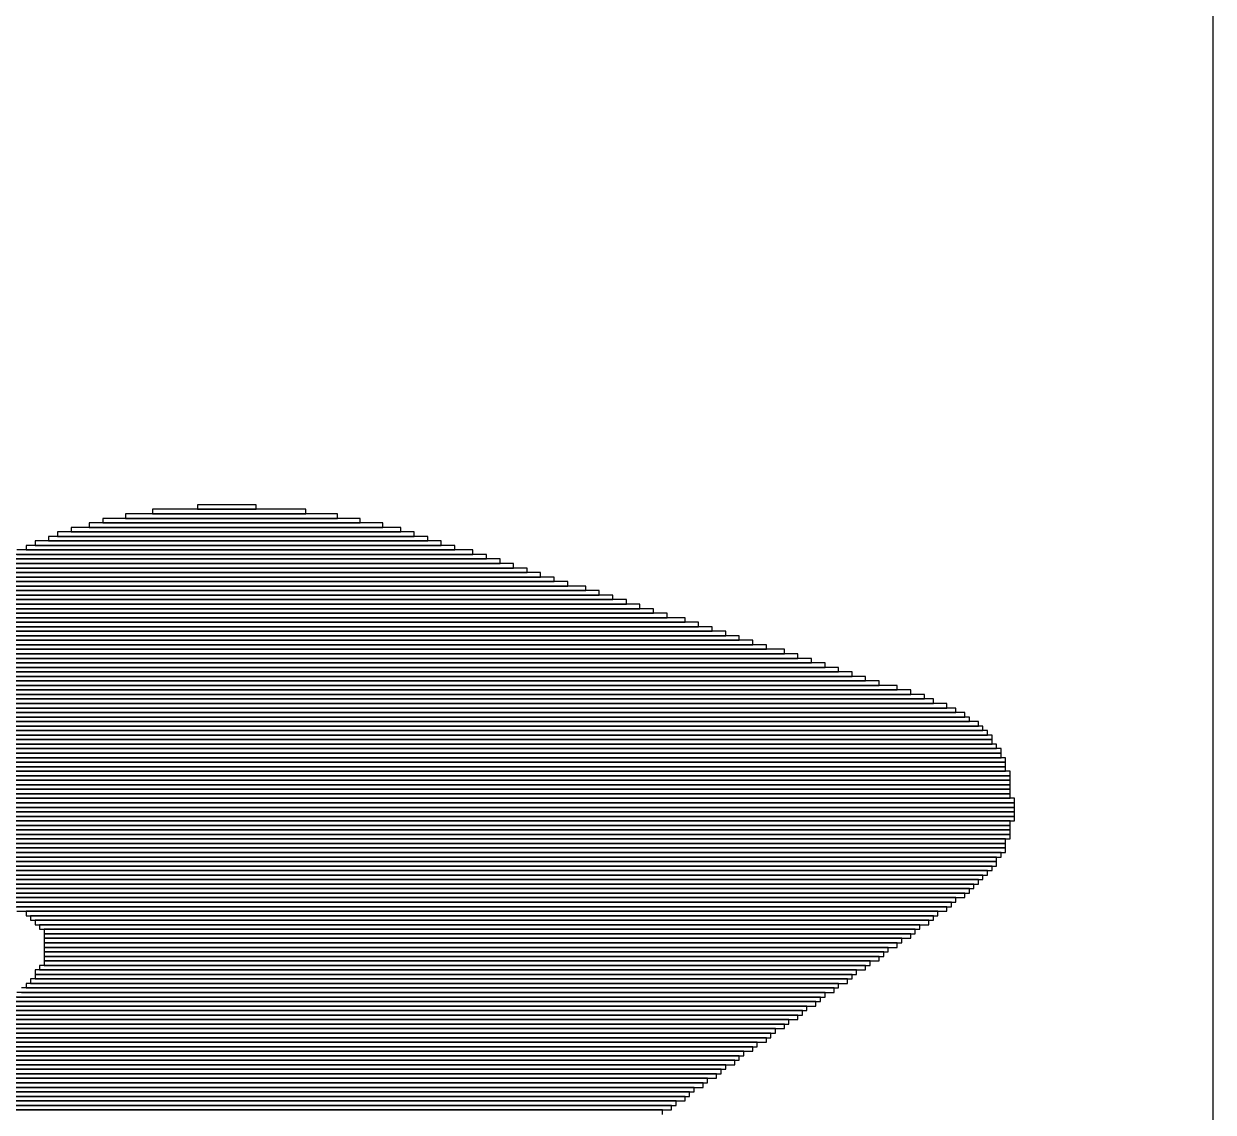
# Model space of a CAD drawing. Extents: x 2.2 to 42.7, y -26.5 to -3.7.
# Drawn here: x 39.397 to 41.405, y -14.969 to -13.133 of the extents above; entities that cross this region are included whole.
import ezdxf

# ---------------------------------------------------------------- set-up
doc = ezdxf.new("R2010")
doc.units = 0
doc.layers.get('0').update_dxf_attribs({"linetype": 'continuous'})

msp = doc.modelspace()

# ---------------------------------------------------------------- linework, layer by layer
at = {"color": 0}
for points in [[(41.4045, -23.9979), (41.4045, -19.5529), (41.4045, -15.1079), (41.4045, -10.6629), (41.4045, -6.2179)], [(39.8729, -13.9522), (39.6138, -13.9522)], [(39.6138, -13.9522), (39.6138, -13.9598)], [(39.7891, -13.9446), (39.69, -13.9446)], [(39.69, -13.9446), (39.69, -13.9522)], [(39.69, -13.9522), (39.7891, -13.9522)], [(39.7891, -13.9522), (39.7891, -13.9446)], [(39.8729, -13.9598), (39.8729, -13.9522)], [(39.9644, -13.9675), (39.53, -13.9675)], [(39.53, -13.9675), (39.53, -13.9751)], [(39.9263, -13.9598), (39.5681, -13.9598)], [(39.5681, -13.9598), (39.5681, -13.9675)], [(39.5681, -13.9675), (39.9263, -13.9675)], [(39.6138, -13.9598), (39.8729, -13.9598)], [(39.9263, -13.9675), (39.9263, -13.9598)], [(39.9644, -13.9751), (39.9644, -13.9675)], [(40.0558, -13.9903), (39.4538, -13.9903)], [(39.4538, -13.9903), (39.4538, -13.9979)], [(40.0329, -13.9827), (39.4767, -13.9827)], [(39.4767, -13.9827), (39.4767, -13.9903)], [(39.4767, -13.9903), (40.0329, -13.9903)], [(40.0025, -13.9751), (39.5072, -13.9751)], [(39.5072, -13.9751), (39.5072, -13.9827)], [(39.5072, -13.9827), (40.0025, -13.9827)], [(39.53, -13.9751), (39.9644, -13.9751)], [(40.0025, -13.9827), (40.0025, -13.9751)], [(40.0329, -13.9903), (40.0329, -13.9827)], [(40.0558, -13.9979), (40.0558, -13.9903)], [(40.1244, -14.0132), (39.4005, -14.0132)], [(39.4005, -14.0132), (39.4005, -14.0208)], [(40.1015, -14.0056), (39.4157, -14.0056)], [(39.4157, -14.0056), (39.4157, -14.0132)], [(39.4157, -14.0132), (40.1015, -14.0132)], [(40.0787, -13.9979), (39.4386, -13.9979)], [(39.4386, -13.9979), (39.4386, -14.0056)], [(39.4386, -14.0056), (40.0787, -14.0056)], [(39.4538, -13.9979), (40.0558, -13.9979)], [(40.0787, -14.0056), (40.0787, -13.9979)], [(40.1015, -14.0132), (40.1015, -14.0056)], [(40.1244, -14.0208), (40.1244, -14.0132)], [(40.1777, -14.0284), (39.37, -14.0284)], [(40.1549, -14.0208), (39.3852, -14.0208)], [(39.3852, -14.0284), (40.1549, -14.0284)], [(39.4005, -14.0208), (40.1244, -14.0208)], [(40.1549, -14.0284), (40.1549, -14.0208)], [(40.1777, -14.036), (40.1777, -14.0284)], [(40.2463, -14.0513), (39.3319, -14.0513)], [(40.2234, -14.0437), (39.3395, -14.0437)], [(39.3395, -14.0513), (40.2234, -14.0513)], [(40.2006, -14.036), (39.3548, -14.036)], [(39.3548, -14.0437), (40.2006, -14.0437)], [(39.37, -14.036), (40.1777, -14.036)], [(40.2006, -14.0437), (40.2006, -14.036)], [(40.2234, -14.0513), (40.2234, -14.0437)], [(40.2463, -14.0589), (40.2463, -14.0513)], [(40.3149, -14.0741), (39.2938, -14.0741)], [(40.292, -14.0665), (39.309, -14.0665)], [(39.309, -14.0741), (40.292, -14.0741)], [(40.2692, -14.0589), (39.3167, -14.0589)], [(39.3167, -14.0665), (40.2692, -14.0665)], [(39.3319, -14.0589), (40.2463, -14.0589)], [(40.2692, -14.0665), (40.2692, -14.0589)], [(40.292, -14.0741), (40.292, -14.0665)], [(40.3149, -14.0818), (40.3149, -14.0741)], [(40.3682, -14.0894), (39.2709, -14.0894)], [(40.3454, -14.0818), (39.2862, -14.0818)], [(39.2862, -14.0894), (40.3454, -14.0894)], [(39.2938, -14.0818), (40.3149, -14.0818)], [(40.3454, -14.0894), (40.3454, -14.0818)], [(40.3682, -14.097), (40.3682, -14.0894)], [(40.4368, -14.1122), (39.2405, -14.1122)], [(40.4139, -14.1046), (39.2557, -14.1046)], [(39.2557, -14.1122), (40.4139, -14.1122)], [(40.3911, -14.097), (39.2633, -14.097)], [(39.2633, -14.1046), (40.3911, -14.1046)], [(39.2709, -14.097), (40.3682, -14.097)], [(40.3911, -14.1046), (40.3911, -14.097)], [(40.4139, -14.1122), (40.4139, -14.1046)], [(40.4368, -14.1199), (40.4368, -14.1122)], [(40.513, -14.1351), (39.2176, -14.1351)], [(40.4825, -14.1275), (39.2252, -14.1275)], [(39.2252, -14.1351), (40.4825, -14.1351)], [(40.4597, -14.1199), (39.2328, -14.1199)], [(39.2328, -14.1275), (40.4597, -14.1275)], [(39.2405, -14.1199), (40.4368, -14.1199)], [(40.4597, -14.1275), (40.4597, -14.1199)], [(40.4825, -14.1351), (40.4825, -14.1275)], [(40.513, -14.1427), (40.513, -14.1351)], [(40.5587, -14.1503), (39.1947, -14.1503)], [(40.5359, -14.1427), (39.2024, -14.1427)], [(39.2024, -14.1503), (40.5359, -14.1503)], [(39.2176, -14.1427), (40.513, -14.1427)], [(40.5359, -14.1503), (40.5359, -14.1427)], [(40.5587, -14.158), (40.5587, -14.1503)], [(40.6273, -14.1732), (38.7528, -14.1732)], [(40.6044, -14.1656), (39.1795, -14.1656)], [(39.1795, -14.1732), (40.6044, -14.1732)], [(40.5816, -14.158), (39.1871, -14.158)], [(39.1871, -14.1656), (40.5816, -14.1656)], [(39.1947, -14.158), (40.5587, -14.158)], [(40.5816, -14.1656), (40.5816, -14.158)], [(40.6044, -14.1732), (40.6044, -14.1656)], [(40.6273, -14.1808), (40.6273, -14.1732)], [(40.6502, -14.1808), (38.7528, -14.1808)], [(38.7528, -14.1808), (40.6273, -14.1808)], [(40.6806, -14.1884), (38.7528, -14.1884)], [(38.7528, -14.1884), (40.6502, -14.1884)], [(40.6502, -14.1884), (40.6502, -14.1808)], [(40.6806, -14.1961), (40.6806, -14.1884)], [(40.7035, -14.1961), (38.7528, -14.1961)], [(38.7528, -14.1961), (40.6806, -14.1961)], [(40.7264, -14.2037), (38.7528, -14.2037)], [(38.7528, -14.2037), (40.7035, -14.2037)], [(40.7492, -14.2113), (38.7528, -14.2113)], [(38.7528, -14.2113), (40.7264, -14.2113)], [(40.7035, -14.2037), (40.7035, -14.1961)], [(40.7264, -14.2113), (40.7264, -14.2037)], [(40.7492, -14.2189), (40.7492, -14.2113)], [(40.8178, -14.2342), (38.7452, -14.2342)], [(40.7721, -14.2189), (38.7528, -14.2189)], [(38.7528, -14.2189), (40.7492, -14.2189)], [(40.7949, -14.2265), (38.7528, -14.2265)], [(38.7528, -14.2265), (40.7721, -14.2265)], [(38.7528, -14.2342), (40.7949, -14.2342)], [(40.7721, -14.2265), (40.7721, -14.2189)], [(40.7949, -14.2342), (40.7949, -14.2265)], [(40.8178, -14.2418), (40.8178, -14.2342)], [(40.8407, -14.2418), (38.7452, -14.2418)], [(38.7452, -14.2418), (40.8178, -14.2418)], [(40.8711, -14.2494), (38.7452, -14.2494)], [(38.7452, -14.2494), (40.8407, -14.2494)], [(40.8407, -14.2494), (40.8407, -14.2418)], [(40.8711, -14.257), (40.8711, -14.2494)], [(40.894, -14.257), (38.7452, -14.257)], [(38.7452, -14.257), (40.8711, -14.257)], [(40.9169, -14.2646), (38.7452, -14.2646)], [(38.7452, -14.2646), (40.894, -14.2646)], [(38.7452, -14.2723), (40.9169, -14.2723)], [(40.9321, -14.2723), (38.7452, -14.2723)], [(40.894, -14.2646), (40.894, -14.257)], [(40.9169, -14.2723), (40.9169, -14.2646)], [(40.9321, -14.2799), (40.9321, -14.2723)], [(40.9702, -14.2875), (38.7375, -14.2875)], [(40.9854, -14.2951), (38.7375, -14.2951)], [(38.7375, -14.2951), (40.9702, -14.2951)], [(40.955, -14.2799), (38.7452, -14.2799)], [(38.7452, -14.2799), (40.9321, -14.2799)], [(38.7452, -14.2875), (40.955, -14.2875)], [(40.955, -14.2875), (40.955, -14.2799)], [(40.9702, -14.2951), (40.9702, -14.2875)], [(40.9854, -14.3027), (40.9854, -14.2951)], [(40.9931, -14.3027), (38.7375, -14.3027)], [(38.7375, -14.3027), (40.9854, -14.3027)], [(41.0083, -14.3104), (38.7375, -14.3104)], [(38.7375, -14.3104), (40.9931, -14.3104)], [(40.9931, -14.3104), (40.9931, -14.3027)], [(41.0083, -14.318), (41.0083, -14.3104)], [(41.0235, -14.3256), (38.7299, -14.3256)], [(41.0312, -14.3332), (38.7299, -14.3332)], [(38.7299, -14.3332), (41.0235, -14.3332)], [(41.0159, -14.318), (38.7375, -14.318)], [(38.7375, -14.318), (41.0083, -14.318)], [(38.7375, -14.3256), (41.0159, -14.3256)], [(41.0159, -14.3256), (41.0159, -14.318)], [(41.0235, -14.3332), (41.0235, -14.3256)], [(41.0312, -14.3408), (41.0312, -14.3332)], [(41.0464, -14.3561), (38.7223, -14.3561)], [(41.0312, -14.3408), (38.7299, -14.3408)], [(38.7299, -14.3408), (41.0312, -14.3408)], [(41.0388, -14.3485), (38.7299, -14.3485)], [(38.7299, -14.3485), (41.0312, -14.3485)], [(38.7299, -14.3561), (41.0388, -14.3561)], [(41.0312, -14.3485), (41.0312, -14.3408)], [(41.0388, -14.3561), (41.0388, -14.3485)], [(41.0464, -14.3637), (41.0464, -14.3561)], [(41.0464, -14.3637), (38.7223, -14.3637)], [(38.7223, -14.3637), (41.0464, -14.3637)], [(41.054, -14.3713), (38.7223, -14.3713)], [(38.7223, -14.3713), (41.0464, -14.3713)], [(41.0464, -14.3713), (41.0464, -14.3637)], [(41.054, -14.3789), (41.054, -14.3713)], [(41.054, -14.3866), (38.7147, -14.3866)], [(41.0616, -14.3942), (38.7147, -14.3942)], [(38.7147, -14.3942), (41.054, -14.3942)], [(41.054, -14.3789), (38.7223, -14.3789)], [(38.7223, -14.3789), (41.054, -14.3789)], [(38.7223, -14.3866), (41.054, -14.3866)], [(41.054, -14.3866), (41.054, -14.3789)], [(41.054, -14.3942), (41.054, -14.3866)], [(41.0616, -14.4018), (41.0616, -14.3942)], [(41.0616, -14.4094), (38.7071, -14.4094)], [(41.0616, -14.4018), (38.7147, -14.4018)], [(38.7147, -14.4018), (41.0616, -14.4018)], [(38.7147, -14.4094), (41.0616, -14.4094)], [(41.0616, -14.4094), (41.0616, -14.4018)], [(41.0616, -14.417), (41.0616, -14.4094)], [(41.0616, -14.4247), (38.6994, -14.4247)], [(41.0616, -14.4323), (38.6994, -14.4323)], [(38.6994, -14.4323), (41.0616, -14.4323)], [(41.0616, -14.417), (38.7071, -14.417)], [(38.7071, -14.417), (41.0616, -14.417)], [(38.7071, -14.4247), (41.0616, -14.4247)], [(41.0616, -14.4247), (41.0616, -14.417)], [(41.0616, -14.4323), (41.0616, -14.4247)], [(41.0616, -14.4399), (41.0616, -14.4323)], [(41.0693, -14.4475), (38.6918, -14.4475)], [(41.0693, -14.4551), (38.6918, -14.4551)], [(38.6918, -14.4551), (41.0693, -14.4551)], [(41.0693, -14.4399), (38.6994, -14.4399)], [(38.6994, -14.4399), (41.0616, -14.4399)], [(38.6994, -14.4475), (41.0693, -14.4475)], [(41.0693, -14.4475), (41.0693, -14.4399)], [(41.0693, -14.4551), (41.0693, -14.4475)], [(41.0693, -14.4628), (41.0693, -14.4551)], [(41.0693, -14.4628), (38.6842, -14.4628)], [(41.0693, -14.4704), (38.6842, -14.4704)], [(38.6842, -14.4704), (41.0693, -14.4704)], [(38.6918, -14.4628), (41.0693, -14.4628)], [(41.0693, -14.4704), (41.0693, -14.4628)], [(41.0693, -14.478), (41.0693, -14.4704)], [(41.0616, -14.4932), (38.669, -14.4932)], [(41.0616, -14.478), (38.6766, -14.478)], [(41.0616, -14.4856), (38.6766, -14.4856)], [(38.6766, -14.4856), (41.0616, -14.4856)], [(38.6766, -14.4932), (41.0616, -14.4932)], [(38.6842, -14.478), (41.0693, -14.478)], [(41.0616, -14.4856), (41.0616, -14.478)], [(41.0616, -14.4932), (41.0616, -14.4856)], [(41.0616, -14.5009), (41.0616, -14.4932)], [(41.054, -14.5161), (38.6537, -14.5161)], [(41.054, -14.5085), (38.6613, -14.5085)], [(38.6613, -14.5161), (41.054, -14.5161)], [(41.0616, -14.5009), (38.669, -14.5009)], [(38.669, -14.5009), (41.0616, -14.5009)], [(38.669, -14.5085), (41.0616, -14.5085)], [(41.054, -14.5161), (41.054, -14.5085)], [(41.054, -14.5237), (41.054, -14.5161)], [(41.0616, -14.5085), (41.0616, -14.5009)], [(41.0464, -14.5313), (38.6461, -14.5313)], [(41.054, -14.5237), (38.6537, -14.5237)], [(38.6537, -14.5237), (41.054, -14.5237)], [(38.6537, -14.5313), (41.054, -14.5313)], [(41.0464, -14.539), (41.0464, -14.5313)], [(41.054, -14.5313), (41.054, -14.5237)], [(41.0312, -14.5542), (38.6232, -14.5542)], [(41.0388, -14.5466), (38.6309, -14.5466)], [(38.6309, -14.5542), (41.0388, -14.5542)], [(41.0388, -14.539), (38.6385, -14.539)], [(38.6385, -14.5466), (41.0388, -14.5466)], [(38.6461, -14.539), (41.0464, -14.539)], [(41.0312, -14.5618), (41.0312, -14.5542)], [(41.0388, -14.5466), (41.0388, -14.539)], [(41.0388, -14.5542), (41.0388, -14.5466)], [(41.0083, -14.5771), (38.5928, -14.5771)], [(41.0159, -14.5694), (38.608, -14.5694)], [(38.608, -14.5771), (41.0159, -14.5771)], [(41.0235, -14.5618), (38.6156, -14.5618)], [(38.6156, -14.5694), (41.0235, -14.5694)], [(38.6232, -14.5618), (41.0312, -14.5618)], [(41.0083, -14.5847), (41.0083, -14.5771)], [(41.0159, -14.5771), (41.0159, -14.5694)], [(41.0235, -14.5694), (41.0235, -14.5618)], [(41.0007, -14.5847), (38.2575, -14.5847)], [(38.2575, -14.5923), (41.0007, -14.5923)], [(38.5928, -14.5847), (41.0083, -14.5847)], [(40.9931, -14.5923), (39.2938, -14.5923)], [(40.9931, -14.5999), (40.9931, -14.5923)], [(41.0007, -14.5923), (41.0007, -14.5847)], [(39.2938, -14.5999), (40.9931, -14.5999)], [(40.9854, -14.5999), (39.3319, -14.5999)], [(39.3319, -14.6075), (40.9854, -14.6075)], [(40.9702, -14.6075), (39.3548, -14.6075)], [(39.3548, -14.6152), (40.9702, -14.6152)], [(40.9626, -14.6152), (39.37, -14.6152)], [(40.9626, -14.6228), (40.9626, -14.6152)], [(40.9702, -14.6152), (40.9702, -14.6075)], [(40.9854, -14.6075), (40.9854, -14.5999)], [(39.37, -14.6228), (40.9626, -14.6228)], [(40.955, -14.6228), (39.3852, -14.6228)], [(39.3852, -14.6304), (40.955, -14.6304)], [(40.9397, -14.6304), (39.4005, -14.6304)], [(39.4005, -14.6304), (39.4005, -14.638)], [(40.9397, -14.638), (40.9397, -14.6304)], [(40.955, -14.6304), (40.955, -14.6228)], [(39.4005, -14.638), (40.9397, -14.638)], [(40.9321, -14.638), (39.4081, -14.638)], [(39.4081, -14.638), (39.4081, -14.6456)], [(39.4081, -14.6456), (40.9321, -14.6456)], [(40.9245, -14.6456), (39.4157, -14.6456)], [(39.4157, -14.6456), (39.4157, -14.6533)], [(39.4157, -14.6533), (40.9245, -14.6533)], [(40.9092, -14.6533), (39.4233, -14.6533)], [(39.4233, -14.6533), (39.4233, -14.6609)], [(40.9092, -14.6609), (40.9092, -14.6533)], [(40.9245, -14.6533), (40.9245, -14.6456)], [(40.9321, -14.6456), (40.9321, -14.638)], [(39.4233, -14.6609), (40.9092, -14.6609)], [(40.9016, -14.6609), (39.431, -14.6609)], [(39.431, -14.6609), (39.431, -14.6685)], [(40.894, -14.6685), (39.431, -14.6685)], [(39.431, -14.6685), (39.431, -14.6761)], [(39.431, -14.6685), (40.9016, -14.6685)], [(40.8788, -14.6761), (39.431, -14.6761)], [(39.431, -14.6761), (39.431, -14.6837)], [(39.431, -14.6761), (40.894, -14.6761)], [(40.8788, -14.6837), (40.8788, -14.6761)], [(40.894, -14.6761), (40.894, -14.6685)], [(40.9016, -14.6685), (40.9016, -14.6609)], [(40.8711, -14.6837), (39.431, -14.6837)], [(39.431, -14.6837), (39.431, -14.6914)], [(39.431, -14.6837), (40.8788, -14.6837)], [(40.8559, -14.6914), (39.431, -14.6914)], [(39.431, -14.6914), (39.431, -14.699)], [(39.431, -14.6914), (40.8711, -14.6914)], [(40.8559, -14.699), (40.8559, -14.6914)], [(40.8711, -14.6914), (40.8711, -14.6837)], [(40.8483, -14.699), (39.431, -14.699)], [(39.431, -14.699), (39.431, -14.7066)], [(39.431, -14.699), (40.8559, -14.699)], [(40.8407, -14.7066), (39.431, -14.7066)], [(39.431, -14.7066), (39.431, -14.7142)], [(39.431, -14.7066), (40.8483, -14.7066)], [(40.8254, -14.7142), (39.431, -14.7142)], [(39.431, -14.7142), (39.431, -14.7218)], [(39.431, -14.7142), (40.8407, -14.7142)], [(40.8254, -14.7218), (40.8254, -14.7142)], [(40.8407, -14.7142), (40.8407, -14.7066)], [(40.8483, -14.7066), (40.8483, -14.699)], [(40.8026, -14.7295), (39.4157, -14.7295)], [(39.4157, -14.7295), (39.4157, -14.7371)], [(40.7949, -14.7371), (39.4157, -14.7371)], [(39.4157, -14.7371), (39.4157, -14.7447)], [(39.4157, -14.7371), (40.8026, -14.7371)], [(40.8178, -14.7218), (39.4233, -14.7218)], [(39.4233, -14.7218), (39.4233, -14.7295)], [(39.4233, -14.7295), (40.8178, -14.7295)], [(39.431, -14.7218), (40.8254, -14.7218)], [(40.7949, -14.7447), (40.7949, -14.7371)], [(40.8026, -14.7371), (40.8026, -14.7295)], [(40.8178, -14.7295), (40.8178, -14.7218)], [(40.7721, -14.7523), (39.4005, -14.7523)], [(39.4005, -14.7523), (39.4005, -14.7599)], [(40.7873, -14.7447), (39.4081, -14.7447)], [(39.4081, -14.7447), (39.4081, -14.7523)], [(39.4081, -14.7523), (40.7873, -14.7523)], [(39.4157, -14.7447), (40.7949, -14.7447)], [(40.7721, -14.7599), (40.7721, -14.7523)], [(40.7873, -14.7523), (40.7873, -14.7447)], [(40.7416, -14.7752), (39.37, -14.7752)], [(40.7492, -14.7676), (39.3852, -14.7676)], [(39.3852, -14.7752), (40.7492, -14.7752)], [(40.7645, -14.7599), (39.3929, -14.7599)], [(39.3929, -14.7676), (40.7645, -14.7676)], [(39.4005, -14.7599), (40.7721, -14.7599)], [(40.7416, -14.7828), (40.7416, -14.7752)], [(40.7492, -14.7752), (40.7492, -14.7676)], [(40.7645, -14.7676), (40.7645, -14.7599)], [(40.7187, -14.7904), (39.3471, -14.7904)], [(40.734, -14.7828), (39.3624, -14.7828)], [(39.3624, -14.7904), (40.734, -14.7904)], [(39.37, -14.7828), (40.7416, -14.7828)], [(40.7187, -14.798), (40.7187, -14.7904)], [(40.734, -14.7904), (40.734, -14.7828)], [(40.6883, -14.8133), (39.3014, -14.8133)], [(40.7035, -14.8057), (39.3243, -14.8057)], [(39.3243, -14.8133), (40.7035, -14.8133)], [(40.7111, -14.798), (39.3319, -14.798)], [(39.3319, -14.8057), (40.7111, -14.8057)], [(39.3471, -14.798), (40.7187, -14.798)], [(40.6883, -14.8209), (40.6883, -14.8133)], [(40.7035, -14.8133), (40.7035, -14.8057)], [(40.7111, -14.8057), (40.7111, -14.798)], [(40.6578, -14.8361), (39.2481, -14.8361)], [(40.6654, -14.8285), (39.2709, -14.8285)], [(39.2709, -14.8361), (40.6654, -14.8361)], [(40.6806, -14.8209), (39.2862, -14.8209)], [(39.2862, -14.8285), (40.6806, -14.8285)], [(39.3014, -14.8209), (40.6883, -14.8209)], [(40.6578, -14.8438), (40.6578, -14.8361)], [(40.6654, -14.8361), (40.6654, -14.8285)], [(40.6806, -14.8285), (40.6806, -14.8209)], [(40.6349, -14.8514), (39.1947, -14.8514)], [(40.6502, -14.8438), (39.2252, -14.8438)], [(39.2252, -14.8514), (40.6502, -14.8514)], [(39.2481, -14.8438), (40.6578, -14.8438)], [(40.6349, -14.859), (40.6349, -14.8514)], [(40.6502, -14.8514), (40.6502, -14.8438)], [(40.6044, -14.8742), (39.0652, -14.8742)], [(40.6121, -14.8666), (39.1262, -14.8666)], [(39.1262, -14.8742), (40.6121, -14.8742)], [(40.6273, -14.859), (39.1643, -14.859)], [(39.1643, -14.8666), (40.6273, -14.8666)], [(39.1947, -14.859), (40.6349, -14.859)], [(40.6044, -14.8819), (40.6044, -14.8742)], [(40.6121, -14.8742), (40.6121, -14.8666)], [(40.6273, -14.8666), (40.6273, -14.859)], [(40.5968, -14.8819), (37.1145, -14.8819)], [(37.1145, -14.8895), (40.5968, -14.8895)], [(40.5816, -14.8895), (37.1297, -14.8895)], [(37.1297, -14.8971), (40.5816, -14.8971)], [(40.574, -14.8971), (37.145, -14.8971)], [(39.0652, -14.8819), (40.6044, -14.8819)], [(40.574, -14.9047), (40.574, -14.8971)], [(40.5816, -14.8971), (40.5816, -14.8895)], [(40.5968, -14.8895), (40.5968, -14.8819)], [(37.145, -14.9047), (40.574, -14.9047)], [(40.5663, -14.9047), (37.1602, -14.9047)], [(37.1602, -14.9123), (40.5663, -14.9123)], [(40.5511, -14.9123), (37.1754, -14.9123)], [(40.5511, -14.92), (40.5511, -14.9123)], [(40.5663, -14.9123), (40.5663, -14.9047)], [(37.1754, -14.92), (40.5511, -14.92)], [(40.5435, -14.92), (37.1907, -14.92)], [(37.1907, -14.9276), (40.5435, -14.9276)], [(40.5282, -14.9276), (37.2135, -14.9276)], [(37.2135, -14.9352), (40.5282, -14.9352)], [(40.5206, -14.9352), (37.2364, -14.9352)], [(40.5206, -14.9428), (40.5206, -14.9352)], [(40.5282, -14.9352), (40.5282, -14.9276)], [(40.5435, -14.9276), (40.5435, -14.92)], [(37.2364, -14.9428), (40.5206, -14.9428)], [(40.513, -14.9428), (37.2593, -14.9428)], [(37.2593, -14.9504), (40.513, -14.9504)], [(40.4978, -14.9504), (37.2821, -14.9504)], [(37.2821, -14.9581), (40.4978, -14.9581)], [(40.4901, -14.9581), (37.3126, -14.9581)], [(40.4901, -14.9657), (40.4901, -14.9581)], [(40.4978, -14.9581), (40.4978, -14.9504)], [(40.513, -14.9504), (40.513, -14.9428)], [(37.3126, -14.9657), (40.4901, -14.9657)], [(40.4749, -14.9657), (37.3507, -14.9657)], [(40.4749, -14.9733), (40.4749, -14.9657)]]:
    msp.add_lwpolyline(points, dxfattribs=at)

doc.saveas('drawing.dxf')
